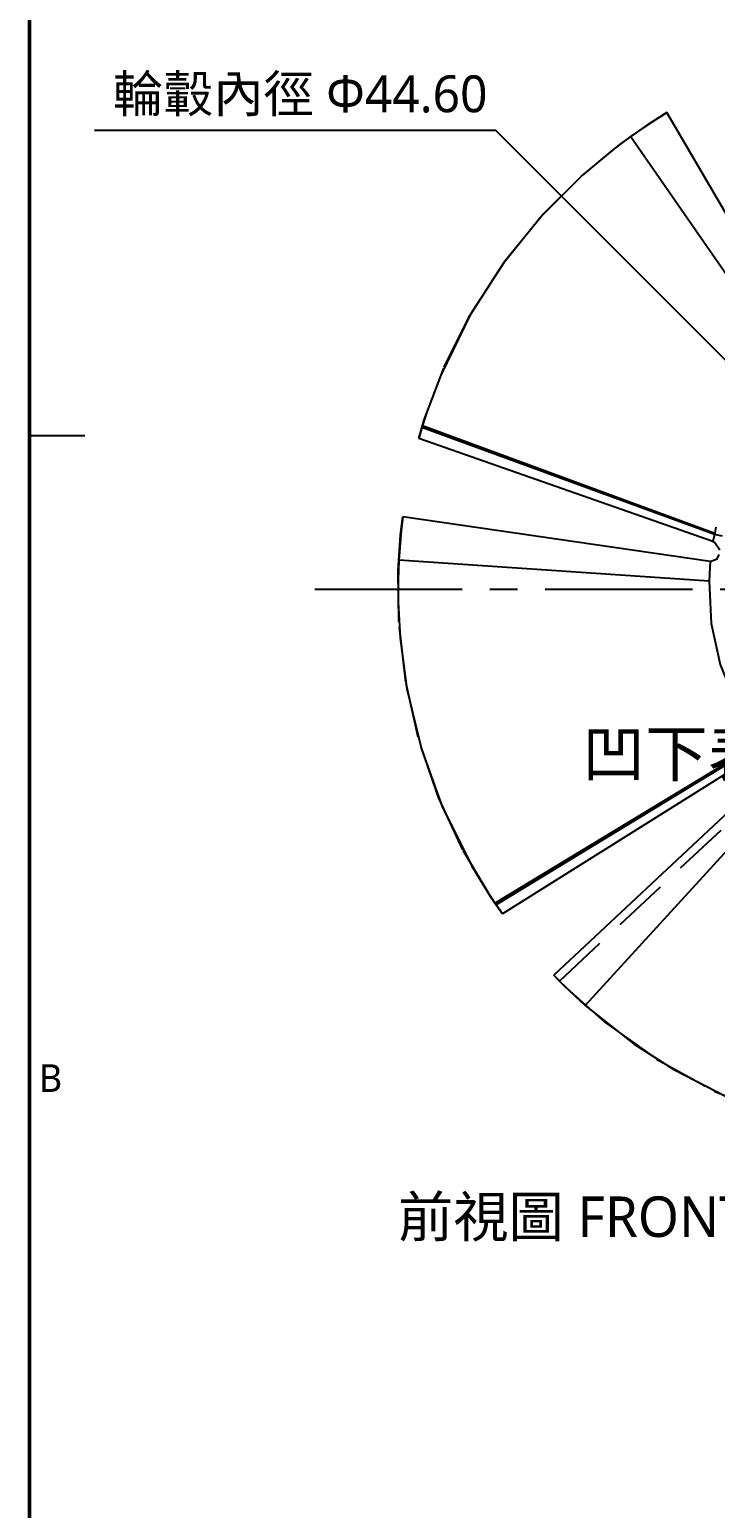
# Model space of a CAD drawing. Header units: metres. Extents: x 4 to 410, y 10 to 287.
# Drawn here: x 10 to 47.2, y 90.3 to 170.5 of the extents above; entities that cross this region are included whole.
import ezdxf

# ---------------------------------------------------------------- set-up
doc = ezdxf.new("R2010")
doc.units = ezdxf.units.M
doc.linetypes.add('CENTER2', pattern=[12.5, 8, -1.5, 1.5, -1.5])
doc.linetypes.add('DASHED', pattern=[4.5, 3, -1.5])
for name, color, linetype in [('BORDER', 7, 'Continuous'), ('DIM', 2, 'Continuous'), ('HIDDEN', 9, 'DASHED'), ('TEXT', 7, 'Continuous'), ('VISIBLE', 3, 'Continuous')]:
    doc.layers.add(name, color=color, linetype=linetype)
doc.styles.add('CHINESE', font='msjh.ttc')

msp = doc.modelspace()

# ---------------------------------------------------------------- linework, layer by layer
at = {"layer": 'BORDER'}
msp.add_line((10, 148.5), (13, 148.5), dxfattribs=at)
at = {"layer": 'BORDER', "lineweight": 50}
msp.add_lwpolyline([(10, 10), (410, 10), (410, 287), (10, 287)], close=True, dxfattribs=at)
at = {"layer": 'CENTER2', "color": 3, "linetype": 'CENTER2'}
msp.add_line((25.481, 140.165), (94.915, 140.165), dxfattribs=at)
at = {"layer": 'DIM', "color": 2}
for p, q in [((35.316, 165.047), (13.516, 165.047)), ((51.648, 148.715), (35.316, 165.047))]:
    msp.add_line(p, q, dxfattribs=at)
at = {"layer": 'HIDDEN'}
msp.add_line((38.759, 118.892), (51.422, 130.703), dxfattribs=at)
for points in [[(31.425, 149.346), (32.502, 152.21), (33.851, 154.928), (35.76, 157.91), (37.65, 160.258), (39.957, 162.58), (42.047, 164.303), (43.757, 165.499)], [(43.757, 165.499), (44.229, 165.8)], [(44.229, 165.8), (44.6, 166.027)], [(31.124, 148.341), (31.425, 149.346)], [(30.199, 143.663), (30.253, 144.094)], [(35.081, 123.394), (33.513, 126.021), (32.228, 128.77), (31.087, 132.121), (30.422, 135.113), (30.048, 138.397), (30.013, 141.161), (30.14, 143.106)], [(30.14, 143.106), (30.199, 143.663)], [(35.678, 122.531), (35.081, 123.394)], [(38.759, 118.892), (38.455, 119.203)], [(39.157, 118.498), (38.759, 118.892)], [(39.157, 118.498), (41.226, 116.665), (44.035, 114.651), (47.165, 112.919), (49.991, 111.74), (52.57, 110.942), (54.907, 110.43), (57.65, 110.07)]]:
    msp.add_lwpolyline(points, dxfattribs=at)
at = {"layer": 'VISIBLE'}
for p, q in [((53.106, 151.452), (44.6, 166.027)), ((52.24, 150.848), (42.626, 164.728)), ((47.177, 143.121), (31.295, 148.927)), ((31.329, 149.037), (47.189, 143.194)), ((47.093, 142.745), (31.124, 148.341)), ((46.951, 141.657), (30.253, 144.094)), ((46.883, 140.604), (30.037, 141.742)), ((35.262, 123.125), (49.718, 131.882)), ((49.768, 131.827), (35.326, 123.031)), ((50.01, 131.528), (35.678, 122.531)), ((50.771, 130.738), (38.455, 119.203)), ((51.553, 130.029), (40.16, 117.567))]:
    msp.add_line(p, q, dxfattribs=at)
for points in [[(43.945, 165.62), (42.626, 164.728)], [(44.6, 166.027), (43.945, 165.62)], [(42.626, 164.728), (41.666, 164.013), (40.017, 162.634), (37.918, 160.555), (35.762, 157.914), (33.925, 155.059), (32.319, 151.78), (31.549, 149.723)], [(31.549, 149.723), (31.329, 149.037)], [(31.295, 148.927), (31.124, 148.341)], [(31.329, 149.037), (31.295, 148.927)], [(30.253, 144.094), (30.162, 143.328)], [(30.162, 143.328), (30.037, 141.742)], [(47.177, 143.121), (47.093, 142.745)], [(47.189, 143.194), (47.177, 143.121)], [(47.618, 143.041), (47.177, 143.121)], [(47.253, 143.521), (47.189, 143.194)], [(47.093, 142.745), (47.206, 142.693)], [(47.206, 142.693), (47.47, 142.293)], [(30.037, 141.742), (30, 140.646), (30.004, 139.464), (30.113, 137.509), (30.485, 134.75), (31.272, 131.48), (32.38, 128.404), (34.002, 125.134), (34.862, 123.725)], [(46.918, 141.342), (46.883, 140.604)], [(46.951, 141.657), (46.918, 141.342)], [(46.951, 141.657), (47.323, 141.803), (47.431, 142.048)], [(46.883, 140.604), (46.993, 138.304), (47.488, 136.069), (48.327, 134.016), (49.503, 132.136)], [(34.862, 123.725), (35.262, 123.125)], [(35.262, 123.125), (35.326, 123.031)], [(35.326, 123.031), (35.678, 122.531)], [(38.455, 119.203), (38.997, 118.654)], [(38.997, 118.654), (40.16, 117.567)], [(40.16, 117.567), (42.823, 115.461), (44.969, 114.083), (47.81, 112.62), (51.239, 111.322), (54.766, 110.455), (56.128, 110.238), (57.255, 110.106)]]:
    msp.add_lwpolyline(points, dxfattribs=at)

# ---------------------------------------------------------------- texts
at = {"layer": 'BORDER', "style": 'CHINESE'}
msp.add_text('B', height=1.5, dxfattribs=at).set_placement((10.5, 112.875))
at = {"layer": 'DIM', "color": 2, "style": 'CHINESE'}
msp.add_text('輪轂內徑 Φ44.60', height=2, dxfattribs=at).set_placement((14.516, 166.047))
at = {"layer": 'DIM', "color": 3, "style": 'CHINESE'}
msp.add_text('凹下表面 0.1mm, 光面HF字樣凸字', height=2.5, dxfattribs=at).set_placement((40, 130))
at = {"layer": 'TEXT', "style": 'CHINESE'}
msp.add_text('前視圖 FRONT VIEW', height=2.2, dxfattribs=at).set_placement((30, 105))

doc.saveas('drawing.dxf')
